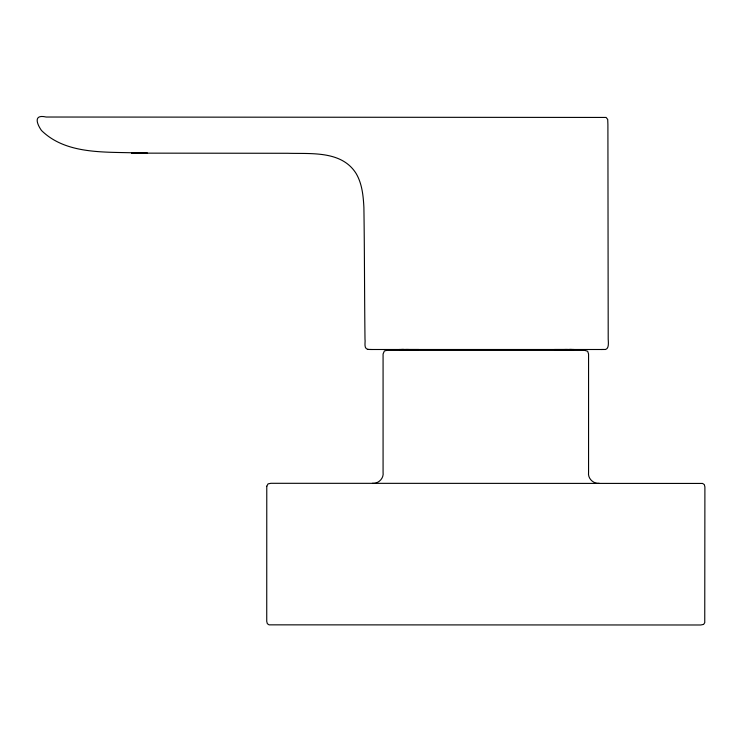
<?xml version="1.0" encoding="UTF-8"?>
<svg xmlns="http://www.w3.org/2000/svg" width="742" height="742" viewBox="0 0 742 742"><rect width="100%" height="100%" fill="white"/><g stroke="black" fill="none" stroke-linecap="round" stroke-linejoin="round"><path stroke-width="1.11" d="M603.339 349.482C609.534 350.651 608.338 342.841 608.208 339.177L607.902 124.61L607.717 119.481L606.131 117.44L46.162 117.023C33.668 114.157 36.339 123.089 41.459 130.462C68.143 156.692 111.031 151.09 145.46 153.325L141.026 153.288L145.46 153.325M372.447 483.302C377.715 484.053 384.05 478.831 383.076 472.394L383.076 353.999L384.384 350.947L386.953 350.363L584.696 350.363L587.664 351.272L588.564 353.999L588.564 472.394C587.59 478.831 593.925 484.053 599.202 483.302M601.27 349.501L602.931 349.482M401.932 349.51L404.01 349.501M564.755 349.51L567.509 349.501M569.754 349.51L574.03 349.501M554.478 349.51L572.351 349.501M146.378 153.325L131.501 153.13L287.766 153.279C311.065 153.965 341.737 150.422 356.169 173.582C362.133 183.784 363.283 195.869 363.895 207.435C364.554 251.352 364.47 295.27 364.999 339.177C365.611 342.21 363.33 348.87 368.153 349.389M369.813 349.482L370.694 349.482M371.742 349.501L601.577 349.501M602.625 349.482L603.496 349.482M142.724 153.306L145.413 153.306M400.968 349.501L418.84 349.51M145.989 153.325L136.621 153.242M405.809 349.501L408.564 349.51M141.342 153.306L139.607 153.288M144.208 153.306L147.537 153.325L136.778 153.251M569.299 349.501L571.386 349.51M399.279 349.501L403.565 349.51M147.537 153.325L137.038 153.242M370.379 349.482L372.048 349.501M369.97 349.482L368.023 349.389M266.777 486.242L266.74 621.36L267.324 623.679L269.068 624.847L700.736 624.987L703.592 624.412L704.752 622.668L704.9 486.928L704.316 484.609L702.572 483.441L270.904 483.302L268.048 483.877L266.777 486.242"/></g></svg>
